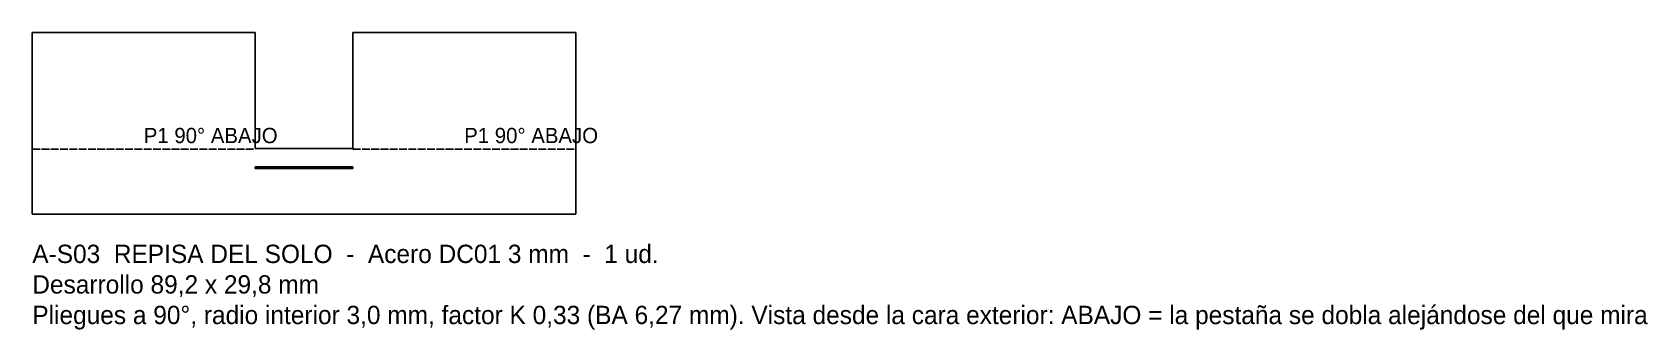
# Model space of a CAD drawing. Header units: millimetres. Extents: x 0 to 265, y -19 to 30.
import ezdxf

# ---------------------------------------------------------------- set-up
doc = ezdxf.new("R2010")
doc.units = ezdxf.units.MM
doc.linetypes.add('DASHED', pattern=[1.524, 1.27, -0.254])
for name, color, linetype in [('CORTE', 7, 'CONTINUOUS'), ('PLIEGUES', 1, 'DASHED'), ('TEXTO', 3, 'CONTINUOUS')]:
    doc.layers.add(name, color=color, linetype=linetype)

msp = doc.modelspace()

# ---------------------------------------------------------------- linework, layer by layer
at = {"layer": 'CORTE'}
for p, q in [((36.58, 29.77), (0, 29.77)), ((0, 29.77), (0, 0)), ((36.58, 10.77), (36.58, 29.77)), ((89.16, 29.77), (52.58, 29.77)), ((52.58, 29.77), (52.58, 10.77)), ((89.16, 0), (89.16, 29.77)), ((52.58, 10.77), (36.58, 10.77)), ((36.58, 7.5), (36.58, 7.77)), ((36.58, 7.77), (52.58, 7.77)), ((52.58, 7.5), (36.58, 7.5)), ((52.58, 7.77), (52.58, 7.5)), ((0, 0), (89.16, 0))]:
    msp.add_line(p, q, dxfattribs=at)
at = {"layer": 'PLIEGUES', "linetype": 'DASHED'}
for p, q in [((0, 10.63), (36.58, 10.63)), ((52.58, 10.63), (89.16, 10.63))]:
    msp.add_line(p, q, dxfattribs=at)

# ---------------------------------------------------------------- texts
at = {"layer": 'TEXTO'}
for s, height, p in [('P1 90° ABAJO', 2.5, (18.29, 11.63)), ('P1 90° ABAJO', 2.5, (70.87, 11.63)), ('A-S03  REPISA DEL SOLO  -  Acero DC01 3 mm  -  1 ud.', 3, (0, -8)), ('Desarrollo 89,2 x 29,8 mm', 3, (0, -13)), ('Pliegues a 90°, radio interior 3,0 mm, factor K 0,33 (BA 6,27 mm). Vista desde la cara exterior: ABAJO = la pestaña se dobla alejándose del que mira', 3, (0, -18))]:
    msp.add_text(s, height=height, dxfattribs=at).set_placement(p)

doc.saveas('drawing.dxf')
